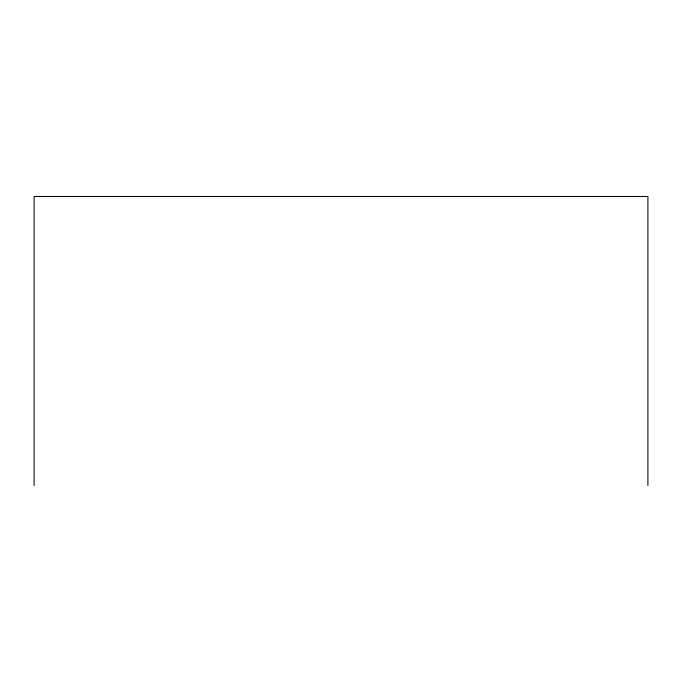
<?xml version="1.0" encoding="UTF-8"?>
<svg xmlns="http://www.w3.org/2000/svg" width="682" height="682" viewBox="0 0 682 682"><rect width="100%" height="100%" fill="white"/><g stroke="black" fill="none" stroke-linecap="round" stroke-linejoin="round"><path stroke-width="1.02" d="M647.9 485.524L647.9 196.476L34.1 196.476L34.1 485.524"/></g></svg>
